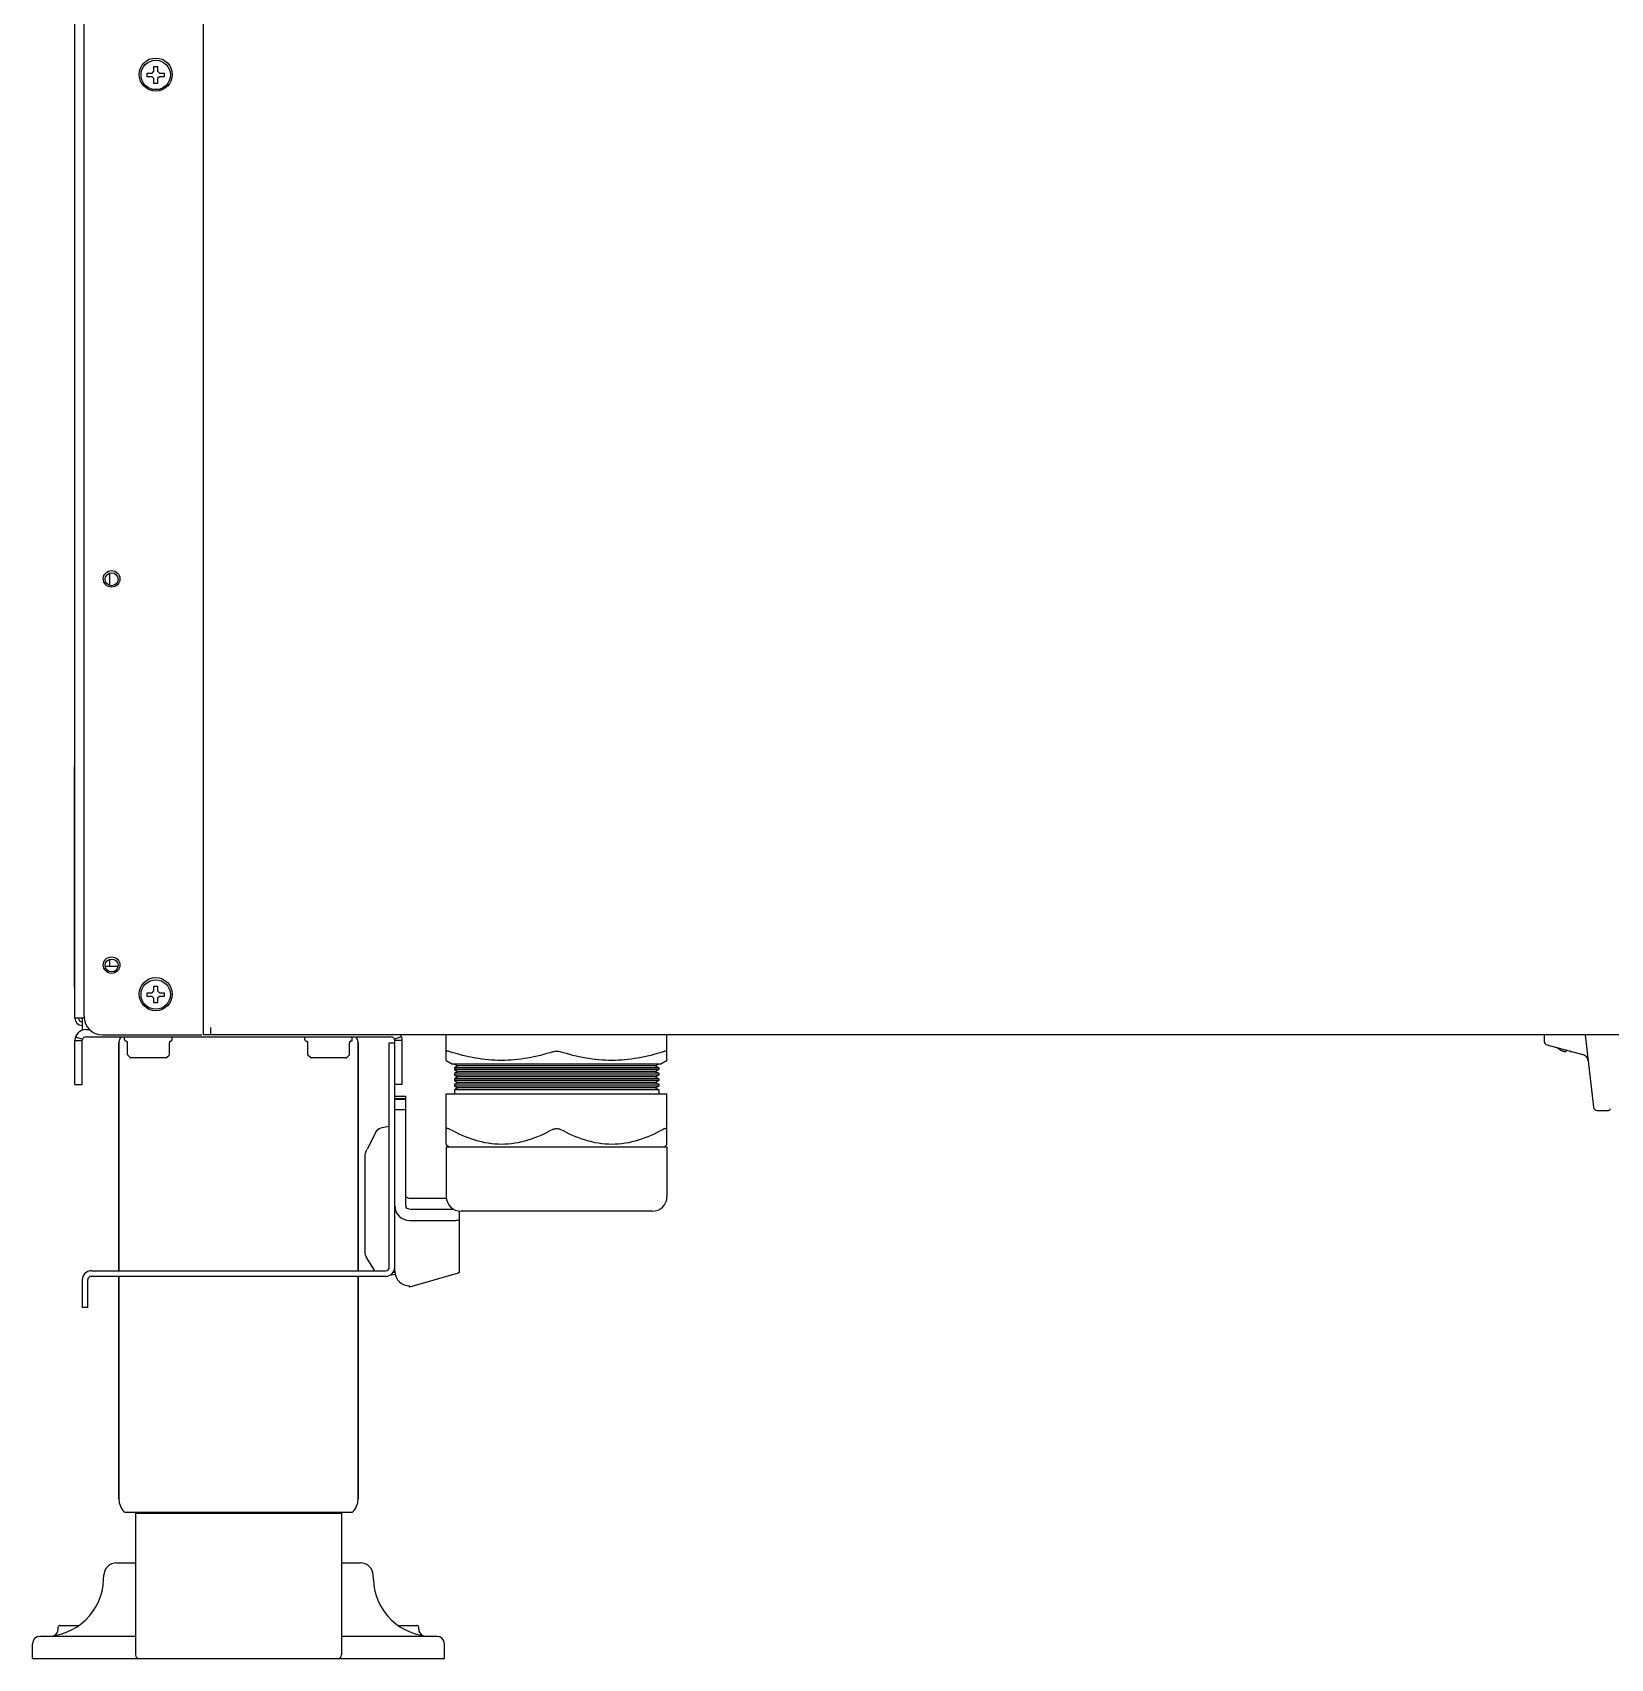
# Model space of a CAD drawing. Header units: millimetres. Extents: x 900 to 7803, y 2935 to 8583.
# Drawn here: x 935.4 to 1364.4, y 4914.5 to 5356.6 of the extents above; entities that cross this region are included whole.
import ezdxf

# ---------------------------------------------------------------- set-up
doc = ezdxf.new("R2010")
doc.units = ezdxf.units.MM
doc.header["$LTSCALE"] = 676.148
doc.layers.get('0').update_dxf_attribs({"linetype": 'CONTINUOUS'})
doc.layers.add('ASSI', color=7, linetype='CONTINUOUS')
doc.layers.add('GEOM', color=7, linetype='CONTINUOUS')

msp = doc.modelspace()

# ---------------------------------------------------------------- linework, layer by layer
at = {"linetype": 'Continuous'}
for p, q in [((946.87, 5088.63), (946.87, 6739.07)), ((949.45, 5088.63), (946.87, 5088.63)), ((1033.87, 5019.63), (1033.87, 5070.53)), ((1028.75, 5057.63), (1026.32, 5052.96)), ((1032.33, 5059.18), (1029.97, 5058.73)), ((1025.81, 5025.24), (1025.81, 5050.77)), ((1037.87, 5033.63), (1048.37, 5033.63)), ((1051.37, 5033.65), (1051.37, 5019.41)), ((1028.46, 5019.93), (1026.32, 5023.23)), ((950.37, 5009.93), (950.37, 5017.43)), ((951.37, 5018.43), (1031.37, 5018.43)), ((1033.5, 5019.52), (1033.69, 5019.55)), ((1051.09, 5019.25), (1037.87, 5015.5)), ((1037.87, 5015.5), (1037.87, 5015.83))]:
    msp.add_line(p, q, dxfattribs=at)
at = {"color": 7, "linetype": 'Continuous'}
for p, q in [((966.57, 5345.53), (967.87, 5345.53)), ((966.57, 5344.53), (966.57, 5345.53)), ((967.87, 5344.53), (966.57, 5344.53)), ((967.87, 5345.53), (968.37, 5346.03)), ((968.37, 5344.03), (967.87, 5344.53)), ((968.37, 5347.33), (969.37, 5347.33)), ((968.37, 5346.03), (968.37, 5347.33)), ((969.37, 5347.33), (969.37, 5346.03)), ((969.37, 5346.03), (969.87, 5345.53)), ((969.87, 5344.53), (969.37, 5344.03)), ((969.87, 5345.53), (971.17, 5345.53)), ((971.17, 5344.53), (969.87, 5344.53)), ((971.17, 5345.53), (971.17, 5344.53)), ((968.37, 5342.73), (968.37, 5344.03)), ((969.37, 5342.73), (968.37, 5342.73)), ((969.37, 5344.03), (969.37, 5342.73)), ((968.37, 5097.33), (969.37, 5097.33)), ((968.37, 5096.03), (968.37, 5097.33)), ((969.37, 5097.33), (969.37, 5096.03)), ((966.57, 5095.53), (967.87, 5095.53)), ((966.57, 5094.53), (966.57, 5095.53)), ((967.87, 5094.53), (966.57, 5094.53)), ((967.87, 5095.53), (968.37, 5096.03)), ((968.37, 5094.03), (967.87, 5094.53)), ((968.37, 5092.73), (968.37, 5094.03)), ((969.37, 5092.73), (968.37, 5092.73)), ((969.37, 5096.03), (969.87, 5095.53)), ((969.87, 5094.53), (969.37, 5094.03)), ((969.37, 5094.03), (969.37, 5092.73)), ((969.87, 5095.53), (971.17, 5095.53)), ((971.17, 5094.53), (969.87, 5094.53)), ((971.17, 5095.53), (971.17, 5094.53)), ((960.42, 5082.69), (960.42, 5083.53)), ((973.32, 5082.69), (973.32, 5083.53)), ((1009.42, 5082.69), (1009.42, 5083.53)), ((1022.32, 5082.69), (1022.32, 5083.53)), ((1032.37, 5081.93), (1033.87, 5081.93)), ((1032.37, 5020.93), (1032.37, 5081.93)), ((1350.57, 5080.05), (1350.57, 5080.09)), ((1351.94, 5079.53), (1351.97, 5079.53)), ((1352.37, 5079.54), (1352.37, 5079.92)), ((1353.37, 5079.66), (1353.37, 5079.54)), ((1353.8, 5079.53), (1353.84, 5079.53)), ((1033.87, 5067.36), (1036.87, 5067.36)), ((1036.87, 5066.68), (1033.87, 5066.68)), ((1033.87, 5066.61), (1036.87, 5066.61)), ((1036.87, 5037.63), (1036.87, 5067.36)), ((1036.87, 5063.65), (1033.87, 5063.65)), ((1037.26, 5039.84), (1037.45, 5039.72)), ((1037.45, 5039.72), (1037.66, 5039.65)), ((1037.66, 5039.65), (1037.87, 5039.63)), ((1037.87, 5039.63), (1047.87, 5039.63)), ((1048.37, 5036.63), (1037.87, 5036.63)), ((1051.37, 5036.13), (1051.37, 5033.65)), ((948.87, 5017.43), (948.87, 5009.93)), ((951.37, 5019.93), (1031.37, 5019.93)), ((1034.04, 5018.93), (1032.42, 5018.62)), ((950.37, 5009.93), (948.87, 5009.93))]:
    msp.add_line(p, q, dxfattribs=at)
at = {"linetype": 'Continuous'}
msp.add_lwpolyline([(1033.69, 5019.55), (1033.79, 5019.58), (1033.85, 5019.6), (1033.87, 5019.63)], dxfattribs=at)
for centre in [(956.87, 5207.93), (956.87, 5102.93)]:
    msp.add_circle(centre, 1.75, dxfattribs=at)
for centre, radius, start, end in [((948.87, 5088.63), 2, 180, 270), ((1037.87, 5037.63), 4, 180.0074, 269.994), ((951.37, 5017.43), 1, 90, 180), ((1031.37, 5020.93), 2.5, 270, 360), ((1037.76, 5019.79), 3.89, 180.0022, 182.3713)]:
    msp.add_arc(centre, radius, start, end, dxfattribs=at)
at = {"color": 7, "linetype": 'Continuous'}
for centre, radius, start, end in [((948.87, 5088.63), 1, 180, 270), ((1353.07, 5084.15), 4.8, 228.3798, 238.6273), ((1353.06, 5084.14), 4.75, 238.4659, 241.0313), ((1353.06, 5084.13), 4.75, 241.0316, 241.9926), ((1353.06, 5084.13), 4.75, 241.9926, 243.3187), ((1353.05, 5084.13), 4.74, 243.3188, 244.4598), ((1353.05, 5084.13), 4.74, 244.4598, 245.4278), ((1353.05, 5084.12), 4.73, 245.4278, 246.6825), ((1353.05, 5084.12), 4.73, 246.6826, 247.4526), ((1353.05, 5084.11), 4.72, 247.4524, 248.9975), ((1353.04, 5084.1), 4.72, 248.9977, 249.4819), ((1353.04, 5084.09), 4.7, 249.4813, 251.5344), ((1353.03, 5084.07), 4.68, 251.535, 252.6227), ((1353.03, 5084.06), 4.67, 252.6228, 253.6051), ((1353.02, 5084.03), 4.64, 253.6036, 255.6824), ((1352.13, 5081.53), 2.01, 262.7259, 264.7415), ((1352.12, 5081.49), 1.97, 265.3984, 266.7833), ((1352.12, 5081.48), 1.96, 266.7841, 267.6235), ((1352.12, 5081.47), 1.96, 267.6233, 268.8455), ((1352.12, 5081.47), 1.95, 268.8459, 270.9258), ((1352.12, 5081.47), 1.95, 270.9261, 271.9964), ((1352.12, 5081.48), 1.96, 271.9964, 273.0228), ((1352.12, 5081.49), 1.97, 273.0233, 274.286), ((1352.12, 5081.5), 1.98, 274.2856, 275.1372), ((1352.12, 5081.52), 2.01, 275.1401, 277.2744), ((1353.63, 5081.52), 2.01, 262.7256, 264.8598), ((1353.62, 5081.5), 1.98, 264.8627, 265.7144), ((1353.62, 5081.49), 1.97, 265.714, 266.9767), ((1353.62, 5081.48), 1.96, 266.9771, 268.0037), ((1353.62, 5081.47), 1.95, 268.0037, 269.0738), ((1353.62, 5081.47), 1.95, 269.0741, 271.1541), ((1353.62, 5081.47), 1.95, 271.1544, 272.3767), ((1353.62, 5081.48), 1.96, 272.3765, 273.2159), ((1353.62, 5081.49), 1.97, 273.2166, 274.6016), ((1353.62, 5081.5), 1.98, 274.6009, 275.2558), ((1048.44, 5397.98), 361.34, 269.9888, 270.2464), ((951.37, 5017.43), 2.5, 90, 180), ((1031.37, 5020.93), 1, 270, 360)]:
    msp.add_arc(centre, radius, start, end, dxfattribs=at)
at = {"linetype": 'Continuous'}
for points in [[(1028.75, 5057.63), (1029, 5058.11), (1029.43, 5058.63), (1029.97, 5058.73)], [(1025.81, 5050.77), (1025.81, 5051.52), (1025.97, 5052.3), (1026.32, 5052.96)], [(1026.32, 5023.23), (1025.94, 5023.81), (1025.81, 5024.55), (1025.81, 5025.24)]]:
    msp.add_open_spline(points, degree=3, dxfattribs=at)
at = {"color": 7, "linetype": 'Continuous'}
for points, knots in [([(1037.06, 5040.06), (1037.07, 5040.03), (1037.11, 5039.98), (1037.15, 5039.94), (1037.17, 5039.91)], [0, 0, 0, 0, 0.502896, 1, 1, 1, 1]), ([(1037.17, 5039.91), (1037.19, 5039.9), (1037.22, 5039.87), (1037.25, 5039.85), (1037.26, 5039.84)], [0, 0, 0, 0, 0.502632, 1, 1, 1, 1]), ([(1036.87, 5037.63), (1036.87, 5037.39), (1036.89, 5036.86), (1037.51, 5036.77), (1037.67, 5036.89)], [0, 0, 0, 0, 0.543051, 1, 1, 1, 1])]:
    msp.add_open_spline(points, degree=3, knots=knots, dxfattribs=at)
at = {"linetype": 'Continuous'}
for points, knots in [([(1048.37, 5033.63), (1048.75, 5033.63), (1049.44, 5033.65), (1050.44, 5033.58), (1050.9, 5033.74), (1051.37, 5033.58), (1051.37, 5033.65)], [0, 0, 0, 0, 0.38266, 0.707066, 0.923837, 1, 1, 1, 1]), ([(1033.88, 5019.63), (1033.92, 5018.64), (1034.82, 5016.62), (1036.88, 5015.83), (1037.87, 5015.83)], [0, 0, 0, 0, 0.498516, 1, 1, 1, 1]), ([(1051.37, 5019.41), (1051.37, 5019.38), (1051.27, 5019.25), (1051.12, 5019.27), (1051.01, 5019.26)], [0, 0, 0, 0, 0.229229, 1, 1, 1, 1])]:
    msp.add_open_spline(points, degree=3, knots=knots, dxfattribs=at)
at = {"layer": 'ASSI', "color": 7, "linetype": 'Continuous'}
for p, q in [((958.87, 5019.93), (958.87, 5082.03)), ((1023.87, 5019.93), (1023.87, 5082.03)), ((1050.12, 5075.13), (1050.12, 5074.63)), ((1105.62, 5075.13), (1105.62, 5074.63)), ((1050.12, 5073.63), (1050.12, 5073.13)), ((1050.12, 5072.13), (1050.12, 5071.63)), ((1050.12, 5070.63), (1050.12, 5070.13)), ((1105.62, 5073.63), (1105.62, 5073.13)), ((1105.62, 5072.13), (1105.62, 5071.63)), ((1105.62, 5070.63), (1105.62, 5070.13)), ((1050.12, 5069.13), (1050.12, 5068.03)), ((1105.62, 5069.13), (1105.62, 5068.03)), ((958.87, 4957.82), (958.87, 5018.43)), ((1023.87, 4957.82), (1023.87, 5018.43)), ((960.34, 4954.29), (1022.41, 4954.29)), ((963.37, 4954.03), (1019.37, 4954.03)), ((963.37, 4954.03), (963.37, 4915.53)), ((1019.37, 4954.03), (1019.37, 4915.53))]:
    msp.add_line(p, q, dxfattribs=at)
at = {"layer": 'ASSI', "linetype": 'Continuous'}
for centre, radius in [((968.87, 5345.13), 4.5), ((956.87, 5208.03), 2.25), ((956.87, 5103.03), 2.25), ((968.87, 5095.13), 4.5)]:
    msp.add_circle(centre, radius, dxfattribs=at)
at = {"layer": 'ASSI', "color": 7, "linetype": 'Continuous'}
for centre in [(968.87, 5345.03), (968.87, 5095.03)]:
    msp.add_circle(centre, 4, dxfattribs=at)
for centre, radius, start, end in [((1353.07, 5084.15), 4.8, 228.1791, 238.6273), ((963.87, 4957.82), 5, 180, 225), ((1018.87, 4957.82), 5, 315, 360)]:
    msp.add_arc(centre, radius, start, end, dxfattribs=at)
at = {"layer": 'GEOM', "linetype": 'Continuous'}
for p, q in [((981.87, 5084.03), (981.87, 5624.03)), ((949.37, 5089.03), (949.37, 5621.03)), ((958.62, 5102.63), (955.12, 5102.63)), ((948.87, 5088.63), (948.87, 5085.53)), ((949.87, 5085.53), (950.81, 5085.53)), ((954.37, 5084.03), (981.37, 5084.03)), ((1613.87, 5084.03), (981.87, 5084.03)), ((983.87, 5084.03), (983.87, 5086.03)), ((946.87, 5070.53), (946.87, 5082.53)), ((1035.87, 5070.53), (1035.87, 5082.53))]:
    msp.add_line(p, q, dxfattribs=at)
at = {"layer": 'GEOM', "color": 7, "linetype": 'Continuous'}
for p, q in [((956.37, 5206.25), (956.37, 5209.61)), ((946.82, 5157.03), (946.87, 5157.03)), ((946.82, 5097.03), (946.82, 5157.03)), ((956.37, 5102.63), (956.37, 5104.61)), ((946.82, 5097.03), (946.87, 5097.03)), ((947.04, 5083.53), (948.93, 5082.86)), ((949.87, 5083.53), (1032.87, 5083.53)), ((960.42, 5082.69), (960.42, 5083.53)), ((973.32, 5082.69), (973.32, 5083.53)), ((1009.42, 5082.69), (1009.42, 5083.53)), ((1022.32, 5082.69), (1022.32, 5083.53)), ((1035.7, 5083.53), (1033.82, 5082.86)), ((1047.87, 5077.1), (1047.87, 5084.03)), ((1107.87, 5077.1), (1107.87, 5084.03)), ((1346.37, 5084.03), (1346.37, 5082.3)), ((1357.54, 5084.03), (1359.77, 5064.42)), ((946.87, 5082.53), (948.87, 5082.53)), ((948.87, 5070.53), (948.87, 5082.53)), ((958.87, 5082.03), (958.87, 5019.93)), ((961.1, 5082.13), (961.11, 5082.12)), ((961.18, 5078.76), (961.18, 5081.87)), ((972.57, 5078.76), (972.57, 5081.87)), ((972.83, 5082.32), (972.86, 5082.33)), ((972.86, 5082.33), (972.88, 5082.34)), ((972.88, 5082.34), (973.17, 5082.46)), ((1010.1, 5082.13), (1010.11, 5082.12)), ((1010.18, 5078.76), (1010.18, 5081.87)), ((1021.57, 5078.76), (1021.57, 5081.87)), ((1021.83, 5082.32), (1021.86, 5082.33)), ((1021.86, 5082.33), (1021.88, 5082.34)), ((1021.88, 5082.34), (1022.17, 5082.46)), ((1023.87, 5082.03), (1023.87, 5019.93)), ((1035.87, 5082.53), (1033.87, 5082.53)), ((1033.87, 5070.53), (1033.87, 5082.53)), ((1347.11, 5081.33), (1356.87, 5078.72)), ((961.93, 5077.9), (961.25, 5078.58)), ((971.64, 5077.83), (962.1, 5077.83)), ((971.82, 5077.9), (972.5, 5078.58)), ((1010.93, 5077.9), (1010.25, 5078.58)), ((1020.64, 5077.83), (1011.1, 5077.83)), ((1020.82, 5077.9), (1021.5, 5078.58)), ((1047.82, 5077.14), (1049.54, 5076.13)), ((1106.2, 5076.13), (1049.54, 5076.13)), ((1050.12, 5076.13), (1050.99, 5075.63)), ((1050.99, 5075.63), (1050.12, 5075.13)), ((1105.62, 5075.13), (1050.12, 5075.13)), ((1105.62, 5074.63), (1050.12, 5074.63)), ((1050.12, 5074.63), (1050.99, 5074.13)), ((1104.76, 5075.63), (1050.99, 5075.63)), ((1105.62, 5076.13), (1104.76, 5075.63)), ((1104.76, 5075.63), (1105.62, 5075.13)), ((1105.62, 5074.63), (1104.76, 5074.13)), ((1107.92, 5077.14), (1106.2, 5076.13)), ((946.87, 5070.53), (948.87, 5070.53)), ((1035.87, 5070.53), (1033.87, 5070.53)), ((1050.99, 5074.13), (1050.12, 5073.63)), ((1105.62, 5073.63), (1050.12, 5073.63)), ((1105.62, 5073.13), (1050.12, 5073.13)), ((1050.12, 5073.13), (1050.99, 5072.63)), ((1050.99, 5072.63), (1050.12, 5072.13)), ((1105.62, 5072.13), (1050.12, 5072.13)), ((1105.62, 5071.63), (1050.12, 5071.63)), ((1050.12, 5071.63), (1050.99, 5071.13)), ((1050.99, 5071.13), (1050.12, 5070.63)), ((1105.62, 5070.63), (1050.12, 5070.63)), ((1105.62, 5070.13), (1050.12, 5070.13)), ((1050.12, 5070.13), (1050.99, 5069.63)), ((1104.76, 5074.13), (1050.99, 5074.13)), ((1104.76, 5072.63), (1050.99, 5072.63)), ((1104.76, 5071.13), (1050.99, 5071.13)), ((1104.76, 5074.13), (1105.62, 5073.63)), ((1105.62, 5073.13), (1104.76, 5072.63)), ((1104.76, 5072.63), (1105.62, 5072.13)), ((1105.62, 5071.63), (1104.76, 5071.13)), ((1104.76, 5071.13), (1105.62, 5070.63)), ((1105.62, 5070.13), (1104.76, 5069.63)), ((1047.87, 5068.03), (1107.87, 5068.03)), ((1047.87, 5054.3), (1047.87, 5068.03)), ((1050.99, 5069.63), (1050.12, 5069.13)), ((1105.62, 5069.13), (1050.12, 5069.13)), ((1104.76, 5069.63), (1050.99, 5069.63)), ((1104.76, 5069.63), (1105.62, 5069.13)), ((1107.87, 5054.3), (1107.87, 5068.03)), ((1360.77, 5063.53), (1363.88, 5063.53)), ((1047.87, 5054.3), (1048.54, 5053.63)), ((1047.87, 5053.63), (1107.87, 5053.63)), ((1047.87, 5053.63), (1047.87, 5040.13)), ((1107.87, 5054.3), (1107.2, 5053.63)), ((1107.87, 5053.63), (1107.87, 5040.13)), ((1103.87, 5036.13), (1051.87, 5036.13)), ((958.87, 5018.43), (958.87, 4957.82)), ((1023.87, 5018.43), (1023.87, 4957.82)), ((963.37, 4954.03), (963.37, 4915.53)), ((1019.37, 4954.03), (1019.37, 4915.53)), ((958.25, 4940.53), (963.37, 4940.53)), ((1019.37, 4940.53), (1024.5, 4940.53)), ((954.71, 4935.97), (954.75, 4937.15)), ((1028.04, 4935.97), (1027.99, 4937.15)), ((963.37, 4920.53), (937.37, 4920.53)), ((942.37, 4922.53), (942.37, 4923.03)), ((942.87, 4923.53), (947.96, 4923.53)), ((1045.37, 4920.53), (1019.37, 4920.53)), ((1034.78, 4923.53), (1039.87, 4923.53)), ((1040.37, 4922.53), (1040.37, 4923.03)), ((935.37, 4914.53), (935.37, 4918.53)), ((1047.37, 4914.53), (1047.37, 4918.53)), ((935.37, 4914.53), (1047.37, 4914.53))]:
    msp.add_line(p, q, dxfattribs=at)
for points in [[(960.57, 5082.46), (960.88, 5082.33), (960.9, 5082.32), (960.92, 5082.31), (960.94, 5082.3), (960.97, 5082.28), (960.99, 5082.27), (961.01, 5082.25), (961.03, 5082.23)], [(960.9, 5082.32), (960.92, 5082.31), (960.94, 5082.3), (960.96, 5082.29), (960.98, 5082.27), (961, 5082.26), (961.02, 5082.24), (961.04, 5082.22), (961.05, 5082.2), (961.07, 5082.18), (961.09, 5082.16)], [(961.03, 5082.23), (961.05, 5082.21), (961.07, 5082.19), (961.09, 5082.16), (961.1, 5082.13)], [(972.63, 5082.12), (972.66, 5082.16), (972.68, 5082.19), (972.7, 5082.22)], [(972.65, 5082.15), (972.67, 5082.18), (972.69, 5082.2), (972.72, 5082.23), (972.74, 5082.25), (972.76, 5082.27), (972.79, 5082.29), (972.81, 5082.31), (972.84, 5082.32), (972.86, 5082.33)], [(972.7, 5082.22), (972.73, 5082.24), (972.76, 5082.27), (972.78, 5082.28), (972.81, 5082.3), (972.83, 5082.32)], [(1009.57, 5082.46), (1009.88, 5082.33), (1009.9, 5082.32), (1009.92, 5082.31), (1009.94, 5082.3), (1009.97, 5082.28), (1009.99, 5082.27), (1010.01, 5082.25), (1010.03, 5082.23)], [(1009.9, 5082.32), (1009.92, 5082.31), (1009.94, 5082.3), (1009.96, 5082.29), (1009.98, 5082.27), (1010, 5082.26), (1010.02, 5082.24), (1010.04, 5082.22), (1010.05, 5082.2), (1010.07, 5082.18), (1010.09, 5082.16)], [(1010.03, 5082.23), (1010.05, 5082.21), (1010.07, 5082.19), (1010.09, 5082.16), (1010.1, 5082.13)], [(1021.63, 5082.12), (1021.66, 5082.16), (1021.68, 5082.19), (1021.7, 5082.22)], [(1021.65, 5082.15), (1021.67, 5082.18), (1021.69, 5082.2), (1021.72, 5082.23), (1021.74, 5082.25), (1021.76, 5082.27), (1021.79, 5082.29), (1021.81, 5082.31), (1021.84, 5082.32), (1021.86, 5082.33)], [(1021.7, 5082.22), (1021.73, 5082.24), (1021.76, 5082.27), (1021.78, 5082.28), (1021.81, 5082.3), (1021.83, 5082.32)]]:
    msp.add_lwpolyline(points, dxfattribs=at)
at = {"layer": 'GEOM', "linetype": 'Continuous'}
for centre, radius, start, end in [((954.37, 5089.03), 5, 180, 270), ((949.87, 5082.53), 3, 90, 180), ((1032.87, 5082.53), 3, 0, 30.9622)]:
    msp.add_arc(centre, radius, start, end, dxfattribs=at)
at = {"layer": 'GEOM', "color": 7, "linetype": 'Continuous'}
for centre, radius, start, end in [((949.87, 5082.53), 1, 90, 180), ((960.87, 5082.03), 2, 130.8018, 180), ((1021.87, 5082.03), 2, 0, 49.1982), ((1032.87, 5082.53), 1, 0, 90), ((960.67, 5082.69), 0.25, 180, 246.1079), ((960.68, 5081.87), 0.5, 0.001, 67.3059), ((973.07, 5081.87), 0.5, 112.6941, 179.999), ((966.87, 5096.69), 15.56, 292.6971, 293.8921), ((973.07, 5082.69), 0.25, 293.8921, 360), ((1009.67, 5082.69), 0.25, 180, 246.1079), ((1009.68, 5081.87), 0.5, 0.001, 67.3059), ((1022.07, 5081.87), 0.5, 112.6941, 179.999), ((1015.87, 5096.69), 15.56, 292.6971, 293.8921), ((1022.07, 5082.69), 0.25, 293.8921, 360), ((1347.37, 5082.3), 1, 180, 255), ((961.43, 5078.76), 0.25, 179.9998, 224.9997), ((962.1, 5078.08), 0.25, 225, 270), ((971.64, 5078.08), 0.25, 270, 315), ((972.32, 5078.76), 0.25, 315.0003, 0.0002), ((1010.43, 5078.76), 0.25, 179.9998, 224.9997), ((1011.1, 5078.08), 0.25, 225, 270), ((1020.64, 5078.08), 0.25, 270, 315), ((1021.32, 5078.76), 0.25, 315.0003, 0.0002), ((1356.35, 5076.79), 2, 6.4818, 74.9995), ((1360.77, 5064.53), 1, 186.483, 269.9992), ((1363.88, 5064.03), 0.5, 270, 358.2092), ((1051.87, 5040.13), 4, 180, 270), ((1103.87, 5040.13), 4, 270, 360), ((958.25, 4937.03), 3.5, 90, 178), ((1024.5, 4937.03), 3.5, 2, 90), ((938.72, 4936.53), 16, 270, 358), ((1044.03, 4936.53), 16, 182, 270), ((937.37, 4918.53), 2, 90, 180), ((940.37, 4922.53), 2, 297.4375, 360), ((942.87, 4923.03), 0.5, 89.9999, 180), ((1039.87, 4923.03), 0.5, 0, 90.0001), ((1042.37, 4922.53), 2, 180, 242.5625), ((1045.37, 4918.53), 2, 0, 90), ((964.37, 4915.53), 1, 180, 270), ((1018.37, 4915.53), 1, 270, 360)]:
    msp.add_arc(centre, radius, start, end, dxfattribs=at)
for points, knots in [([(1048.87, 5079.48), (1048.74, 5079.53), (1048.48, 5079.59), (1048.18, 5079.66), (1047.87, 5079.59), (1047.87, 5079.48)], [0, 0, 0, 0, 0.402993, 0.709875, 1, 1, 1, 1]), ([(1076.87, 5079.48), (1072.36, 5078.04), (1062.87, 5076.17), (1053.38, 5078.04), (1048.87, 5079.48)], [0, 0, 0, 0, 0.5, 1, 1, 1, 1]), ([(1106.87, 5079.48), (1102.36, 5078.04), (1092.87, 5076.17), (1083.38, 5078.04), (1078.87, 5079.48)], [0, 0, 0, 0, 0.5, 1, 1, 1, 1]), ([(1107.87, 5079.48), (1107.87, 5079.59), (1107.57, 5079.66), (1107.26, 5079.59), (1107.01, 5079.53), (1106.87, 5079.48)], [0, 0, 0, 0, 0.290125, 0.597007, 1, 1, 1, 1]), ([(1048.87, 5058.38), (1048.74, 5058.45), (1048.5, 5058.56), (1048.19, 5058.65), (1047.91, 5058.6), (1047.87, 5058.44), (1047.87, 5058.38)], [0, 0, 0, 0, 0.37368, 0.654839, 0.834945, 1, 1, 1, 1]), ([(1076.87, 5058.38), (1074.7, 5057.19), (1070.21, 5055.14), (1062.87, 5053.88), (1055.53, 5055.14), (1051.04, 5057.19), (1048.87, 5058.38)], [0, 0, 0, 0, 0.252312, 0.5, 0.747688, 1, 1, 1, 1]), ([(1106.87, 5058.38), (1104.7, 5057.19), (1100.21, 5055.14), (1092.87, 5053.88), (1085.53, 5055.14), (1081.04, 5057.19), (1078.87, 5058.38)], [0, 0, 0, 0, 0.252312, 0.5, 0.747688, 1, 1, 1, 1]), ([(1107.87, 5058.38), (1107.87, 5058.44), (1107.83, 5058.6), (1107.56, 5058.65), (1107.24, 5058.56), (1107, 5058.45), (1106.87, 5058.38)], [0, 0, 0, 0, 0.165055, 0.345161, 0.62632, 1, 1, 1, 1])]:
    msp.add_open_spline(points, degree=3, knots=knots, dxfattribs=at)
for points in [[(1076.87, 5079.48), (1077.19, 5079.59), (1077.54, 5079.63), (1077.87, 5079.63)], [(1077.87, 5079.63), (1078.21, 5079.63), (1078.55, 5079.59), (1078.87, 5079.48)], [(1076.87, 5058.38), (1077.17, 5058.54), (1077.53, 5058.63), (1077.87, 5058.63)], [(1077.87, 5058.63), (1078.22, 5058.63), (1078.57, 5058.54), (1078.87, 5058.38)]]:
    msp.add_open_spline(points, degree=3, dxfattribs=at)

doc.saveas('drawing.dxf')
